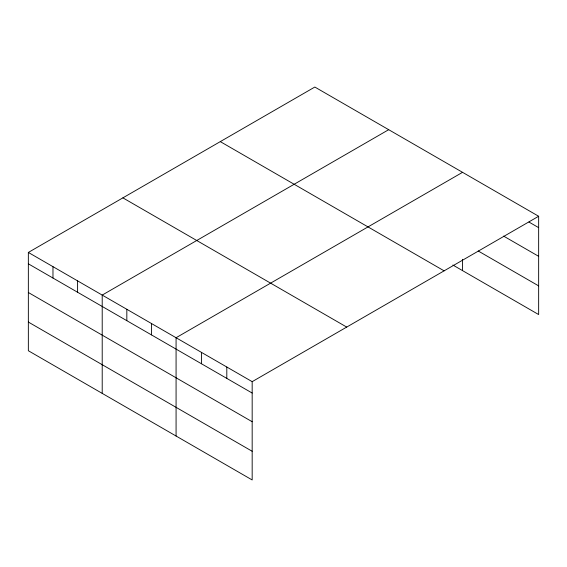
<?xml version="1.0" encoding="UTF-8"?>
<svg xmlns="http://www.w3.org/2000/svg" width="567" height="567" viewBox="0 0 567 567"><rect width="100%" height="100%" fill="white"/><g stroke="black" fill="none" stroke-linecap="round" stroke-linejoin="round"><path stroke-width="0.85" d="M452.849 265.023L538.65 314.557L538.65 216.261L314.827 87.042L28.35 252.443L28.35 350.739L252.173 479.958L252.173 381.662L28.35 252.443M388.693 129.687L102.209 295.081L102.209 393.378M462.552 172.325L176.075 337.726L176.075 436.023M252.173 381.662L538.65 216.261M528.954 222.044L538.65 227.643M503.588 236.085L538.65 256.327M478.222 250.99L538.65 285.881M220.294 141.622L444.11 270.849M122.89 197.862L346.706 327.081M28.35 263.825L252.173 393.044M28.35 292.501L252.173 421.728M28.35 322.056L252.173 451.275M462.552 259.325L462.552 270.622M226.807 367.019L226.807 378.402M201.441 352.369L201.441 363.752M151.453 323.509L151.453 334.891M126.831 309.298L126.831 320.681M77.594 280.871L77.594 292.253M52.972 266.653L52.972 278.036"/></g></svg>
